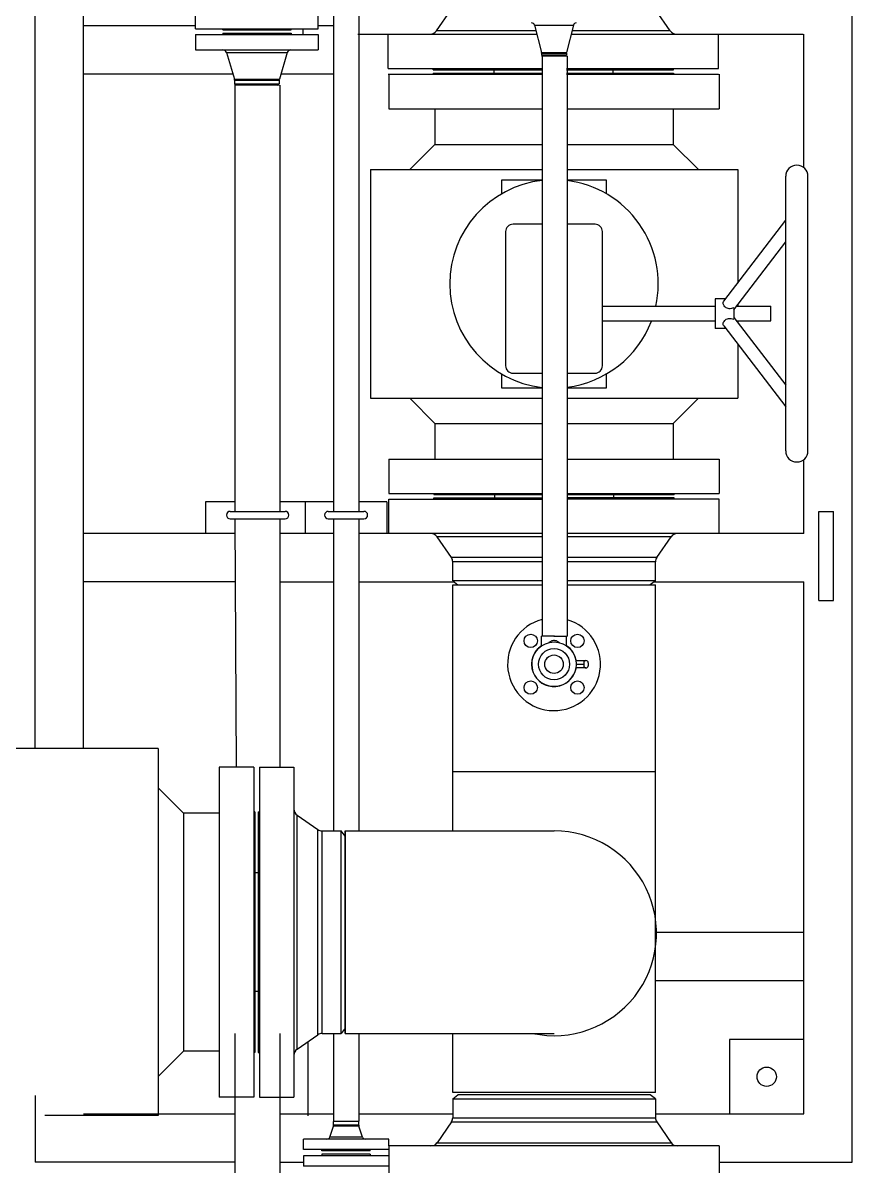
# Model space of a CAD drawing. Header units: millimetres. Extents: x 18255 to 228708, y -2217 to 146640.
# Drawn here: x 75012 to 76128, y 80738 to 82279 of the extents above; entities that cross this region are included whole.
import ezdxf

# ---------------------------------------------------------------- set-up
doc = ezdxf.new("R2010")
doc.units = ezdxf.units.MM
doc.layers.add('设备', color=8, linetype='Continuous')

msp = doc.modelspace()

# ---------------------------------------------------------------- linework, layer by layer
at = {"layer": '设备'}
for p, q in [((75028.3, 81300.8), (75028.3, 83587.7)), ((75093.3, 81300.8), (75093.3, 83587.7)), ((75430.1, 83221.4), (75430.1, 81959.2)), ((75463.8, 83185.3), (75463.8, 81959.2)), ((76128.3, 80743.7), (76128.3, 83098.8)), ((75568.4, 82267.8), (75587.7, 82295.8)), ((75883.5, 82267.8), (75864.2, 82295.8)), ((75244.2, 82270.8), (75244.2, 82291.7)), ((75409.2, 82270.8), (75409.2, 82291.7)), ((75092.3, 82275.2), (75225.8, 82275.2)), ((75225.8, 82275.2), (75244.2, 82275.2)), ((75244.2, 82270.8), (75409.2, 82270.8)), ((75244.2, 82263.1), (75409.2, 82263.1)), ((75244.2, 82263.1), (75244.2, 82242.2)), ((75280.7, 82269.2), (75280.7, 82270.8)), ((75280.7, 82269.2), (75372.7, 82269.2)), ((75280.7, 82264.7), (75372.7, 82264.7)), ((75280.7, 82264.7), (75280.7, 82263.1)), ((75372.7, 82269.2), (75372.7, 82270.8)), ((75372.7, 82264.7), (75372.7, 82263.1)), ((75388.8, 82270.8), (75388.8, 82263.1)), ((75409.2, 82275.2), (75429.1, 82275.2)), ((75409.2, 82263.1), (75409.2, 82242.2)), ((75462.8, 82263.5), (75503.4, 82263.5)), ((75503.4, 82263.5), (75703.6, 82263.5)), ((75503.4, 82217.1), (75503.4, 82263.5)), ((75702.5, 82267.8), (75568.4, 82267.8)), ((75700.5, 82275.7), (75753, 82275.7)), ((75700.5, 82275.7), (75709.8, 82238.9)), ((75753, 82275.7), (75743.7, 82238.9)), ((75749.9, 82263.5), (75948.4, 82263.5)), ((75883.5, 82267.8), (75751, 82267.8)), ((75948.4, 82263.5), (76062.3, 82263.5)), ((75948.4, 82217.1), (75948.4, 82263.5)), ((76063.3, 82083.6), (76063.3, 82263.5)), ((75244.2, 82242.2), (75409.2, 82242.2)), ((75285.8, 82238.6), (75367.7, 82238.6)), ((75285.8, 82238.6), (75296.4, 82202.9)), ((75367.7, 82238.6), (75357.1, 82202.9)), ((75709.8, 82238.9), (75743.7, 82238.9)), ((75709.9, 82237.9), (75709.8, 82238.9)), ((75709.9, 82237.9), (75743.6, 82237.9)), ((75709.9, 82237.9), (75709.9, 82235.7)), ((75709.9, 82235.7), (75743.6, 82235.7)), ((75711.9, 82234.2), (75709.9, 82235.7)), ((75709.9, 82234.2), (75743.6, 82234.2)), ((75710.9, 82234.2), (75710.9, 81452.5)), ((75741.6, 82234.2), (75743.6, 82235.7)), ((75743.6, 82237.9), (75743.7, 82238.9)), ((75743.6, 82237.9), (75743.6, 82235.7)), ((75744.6, 82234.2), (75744.6, 81452.5)), ((75503.4, 82217.1), (75709.9, 82217.1)), ((75563.9, 82215.5), (75563.9, 82217.1)), ((75743.6, 82217.1), (75948.4, 82217.1)), ((75887.9, 82215.5), (75887.9, 82217.1)), ((75092.3, 82210.2), (75225.8, 82210.2)), ((75225.8, 82210.2), (75294.2, 82210.2)), ((75296.4, 82202.9), (75357.1, 82202.9)), ((75296.6, 82201.5), (75356.9, 82201.5)), ((75296.6, 82201.5), (75296.6, 82196.4)), ((75356.9, 82201.5), (75356.9, 82196.4)), ((75359.3, 82210.2), (75415.8, 82210.2)), ((75415.8, 82210.2), (75429.1, 82210.2)), ((75503.4, 82209.4), (75709.9, 82209.4)), ((75504.4, 82209.4), (75504.4, 82163)), ((75563.9, 82215.5), (75709.9, 82215.5)), ((75563.9, 82211), (75709.9, 82211)), ((75563.9, 82211), (75563.9, 82209.4)), ((75645.9, 82215.5), (75645.9, 82211)), ((75743.6, 82215.5), (75887.9, 82215.5)), ((75743.6, 82211), (75887.9, 82211)), ((75743.6, 82209.4), (75948.4, 82209.4)), ((75805.9, 82215.5), (75805.9, 82211)), ((75887.9, 82211), (75887.9, 82209.4)), ((75949.4, 82209.4), (75949.4, 82163)), ((75296.6, 82196.4), (75356.9, 82196.4)), ((75298.7, 82194.7), (75296.6, 82196.4)), ((75356.9, 82194.7), (75296.6, 82194.7)), ((75297.6, 81959.2), (75297.6, 82194.7)), ((75354.7, 82194.7), (75356.9, 82196.4)), ((75357.9, 81959.2), (75357.9, 82194.7)), ((75504.4, 82163), (75710.9, 82163)), ((75566.4, 82163), (75566.4, 82115)), ((75744.6, 82163), (75949.4, 82163)), ((75887.4, 82163), (75887.4, 82115)), ((75566.4, 82115), (75532.5, 82081.1)), ((75566.4, 82115), (75710.9, 82115)), ((75744.6, 82115), (75887.4, 82115)), ((75887.4, 82115), (75921.4, 82081.1)), ((75479.7, 82081.1), (75710.9, 82081.1)), ((75479.7, 82081.1), (75479.7, 81772.9)), ((75744.6, 82081.1), (75974.2, 82081.1)), ((75974.2, 82081.1), (75974.2, 81928)), ((75656.7, 82067.4), (75710.9, 82067.4)), ((75656.7, 82048.2), (75656.7, 82067.4)), ((75744.6, 82067.4), (75797.1, 82067.4)), ((75797.1, 82067.4), (75797.1, 82048.2)), ((76038.9, 81702), (76038.9, 82072)), ((76068.9, 81702), (76068.9, 82072)), ((75710.9, 82007.4), (75671.7, 82007.4)), ((75782.1, 82007.4), (75744.6, 82007.4)), ((75955.5, 81903.6), (76038.9, 82012.7)), ((75661.7, 81997.4), (75661.7, 81816.6)), ((75792.1, 81816.6), (75792.1, 81997.4)), ((75968.9, 81892.1), (76038.9, 81983.7)), ((75297.6, 81620.5), (75297.6, 81959.2)), ((75357.9, 81620.5), (75357.9, 81959.2)), ((75430.1, 81959.2), (75430.1, 81620.5)), ((75463.8, 81959.2), (75463.8, 81620.5)), ((75792.1, 81897), (75943.9, 81897)), ((75958.1, 81907), (75943.9, 81907)), ((75943.9, 81907), (75943.9, 81867)), ((75968.9, 81894.7), (75968.9, 81879.3)), ((75972.6, 81897), (76018.9, 81897)), ((75974.2, 81899), (75974.2, 81897)), ((76018.9, 81877), (76018.9, 81897)), ((75968.9, 81881.9), (76038.9, 81790.3)), ((75792.1, 81877), (75943.9, 81877)), ((75958.1, 81867), (75943.9, 81867)), ((75955.5, 81870.4), (76038.9, 81761.3)), ((75972.6, 81877), (76018.9, 81877)), ((75974.2, 81877), (75974.2, 81875)), ((75974.2, 81846), (75974.2, 81772.9)), ((75656.7, 81786.6), (75656.7, 81805.8)), ((75671.7, 81806.6), (75710.9, 81806.6)), ((75744.6, 81806.6), (75782.1, 81806.6)), ((75797.1, 81805.8), (75797.1, 81786.6)), ((75710.9, 81786.6), (75656.7, 81786.6)), ((75797.1, 81786.6), (75744.6, 81786.6)), ((75479.7, 81772.9), (75710.9, 81772.9)), ((75532.5, 81772.9), (75566.4, 81739)), ((75744.6, 81772.9), (75974.2, 81772.9)), ((75921.4, 81772.9), (75887.4, 81739)), ((75566.4, 81739), (75710.9, 81739)), ((75566.4, 81739), (75566.4, 81691)), ((75744.6, 81739), (75887.4, 81739)), ((75887.4, 81739), (75887.4, 81691)), ((75504.4, 81691), (75710.9, 81691)), ((75504.4, 81691), (75504.4, 81644.6)), ((75744.6, 81691), (75949.4, 81691)), ((75949.4, 81691), (75949.4, 81644.6)), ((76063.3, 81590.5), (76063.3, 81690.4)), ((75297.6, 81633.5), (75257.7, 81633.5)), ((75257.7, 81633.5), (75257.7, 81590.5)), ((75430.1, 81633.5), (75357.9, 81633.5)), ((75391.9, 81633.5), (75391.9, 81590.5)), ((75501.9, 81633.5), (75463.8, 81633.5)), ((75501.9, 81633.5), (75501.9, 81590.5)), ((75504.4, 81644.6), (75710.9, 81644.6)), ((75504.4, 81636.9), (75710.9, 81636.9)), ((75504.4, 81590.5), (75504.4, 81636.9)), ((75564.9, 81644.6), (75564.9, 81643)), ((75564.9, 81643), (75710.9, 81643)), ((75564.9, 81638.5), (75710.9, 81638.5)), ((75564.9, 81636.9), (75564.9, 81638.5)), ((75646.9, 81643), (75646.9, 81638.5)), ((75744.6, 81644.6), (75949.4, 81644.6)), ((75744.6, 81643), (75888.9, 81643)), ((75888.9, 81638.5), (75744.6, 81638.5)), ((75949.4, 81636.9), (75744.6, 81636.9)), ((75806.9, 81643), (75806.9, 81638.5)), ((75888.9, 81644.6), (75888.9, 81643)), ((75888.9, 81636.9), (75888.9, 81638.5)), ((75949.4, 81590.5), (75949.4, 81636.9)), ((75290.7, 81620.5), (75364.7, 81620.5)), ((75422.9, 81620.5), (75470.9, 81620.5)), ((76083.3, 81620.5), (76103.3, 81620.5)), ((76083.3, 81500.5), (76083.3, 81620.5)), ((76103.3, 81500.5), (76103.3, 81620.5)), ((75290.7, 81610.5), (75364.7, 81610.5)), ((75299.2, 81276), (75297.6, 81610.5)), ((75357.9, 81276), (75357.9, 81610.5)), ((75422.9, 81610.5), (75470.9, 81610.5)), ((75430.1, 81610.5), (75430.1, 81190)), ((75463.8, 81610.5), (75463.8, 81190)), ((75257.7, 81590.5), (75093.3, 81590.5)), ((75296.7, 81590.5), (75257.7, 81590.5)), ((75430.1, 81590.5), (75357.9, 81590.5)), ((75710.9, 81590.5), (75463.8, 81590.5)), ((75710.9, 81586.2), (75569.4, 81586.2)), ((75588.7, 81558.2), (75569.4, 81586.2)), ((76063.3, 81590.5), (75744.6, 81590.5)), ((75884.5, 81586.2), (75744.6, 81586.2)), ((75865.2, 81558.2), (75884.5, 81586.2)), ((75710.9, 81558.2), (75588.7, 81558.2)), ((75865.2, 81558.2), (75744.6, 81558.2)), ((75710.9, 81552.5), (75590.4, 81552.5)), ((75590.4, 81526.9), (75590.4, 81552.5)), ((75863.4, 81552.5), (75744.6, 81552.5)), ((75863.4, 81526.9), (75863.4, 81552.5)), ((75297.6, 81525.5), (75093.3, 81525.5)), ((75357.9, 81525.5), (75430.1, 81525.5)), ((75463.8, 81525.5), (75592.2, 81525.5)), ((75710.9, 81526.9), (75590.4, 81526.9)), ((75590.4, 81526.9), (75597.4, 81521.5)), ((75863.4, 81526.9), (75744.6, 81526.9)), ((75863.4, 81526.9), (75856.4, 81521.5)), ((75861.6, 81525.5), (76063.3, 81525.5)), ((76063.3, 80808.7), (76063.3, 81525.5)), ((75590.4, 81521.5), (75710.9, 81521.5)), ((75590.4, 81190), (75590.4, 81521.5)), ((75744.6, 81521.5), (75863.4, 81521.5)), ((75863.4, 80837.5), (75863.4, 81521.5)), ((76083.3, 81500.5), (76103.3, 81500.5)), ((75727.4, 81452.5), (75710.1, 81452.5)), ((75710.1, 81439.2), (75710.1, 81452.5)), ((75726.6, 81452.5), (75744.6, 81452.5)), ((75743.8, 81439.2), (75743.8, 81452.5)), ((75756.5, 81419.5), (75769.9, 81419.5)), ((75766.9, 81416.5), (75766.9, 81412.5)), ((75772.9, 81416.5), (75772.9, 81412.5)), ((75769.9, 81409.5), (75756.5, 81409.5)), ((75756.9, 81414.5), (75766.9, 81414.5)), ((75194, 81300.8), (74885.9, 81300.8)), ((75194, 81300.8), (75194, 80917)), ((75276, 81276), (75276, 80917)), ((75322.4, 81276), (75276, 81276)), ((75322.4, 81276), (75322.4, 80917)), ((75330.1, 81276), (75330.1, 80917)), ((75330.1, 81276), (75376.5, 81276)), ((75376.5, 81276), (75376.5, 80917)), ((75863.4, 81269.5), (75590.4, 81269.5)), ((75228, 81214), (75194, 81247.9)), ((75324, 81215.5), (75322.4, 81215.5)), ((75324, 81215.5), (75324, 80973.5)), ((75328.5, 81215.5), (75328.5, 80973.5)), ((75328.5, 81215.5), (75330.1, 81215.5)), ((75228, 81214), (75228, 81033.1)), ((75276, 81214), (75228, 81214)), ((75380.8, 81025.6), (75380.8, 81211)), ((75380.8, 81211), (75408.8, 81191.8)), ((75408.8, 80917), (75408.8, 81191.8)), ((75414.5, 81024.4), (75414.5, 81190)), ((75414.5, 81190), (75440.1, 81190)), ((75440.1, 80917), (75440.1, 81190)), ((75445.5, 81183), (75440.1, 81190)), ((75445.5, 81190), (75726.9, 81190)), ((75445.5, 80917), (75445.5, 81190)), ((75445.5, 81190), (75445.5, 81026.5)), ((75328.5, 81133.5), (75324, 81133.5)), ((75863.4, 81053.5), (76063.3, 81053.5)), ((75194, 81033.1), (75194, 80806.3)), ((75228, 81033.1), (75228, 80893)), ((75276, 81033.1), (75276, 80831)), ((75322.4, 81033.1), (75322.4, 80831)), ((75324, 81033.1), (75324, 80891.5)), ((75328.5, 81033.1), (75328.5, 80891.5)), ((75330.1, 81033.1), (75330.1, 80831)), ((75376.5, 81026.7), (75376.5, 80831)), ((75380.8, 80896), (75380.8, 81025.6)), ((75414.5, 80917), (75414.5, 81024.4)), ((75445.5, 81026.5), (75445.5, 80917)), ((75408.8, 80915.2), (75408.8, 80987.4)), ((75440.1, 80917), (75440.1, 80991)), ((75863.4, 80988.5), (76063.3, 80988.5)), ((75328.5, 80973.5), (75324, 80973.5)), ((75445.5, 80924), (75440.1, 80917)), ((75297.6, 80660.5), (75297.6, 80917)), ((75357.9, 80660.5), (75357.9, 80917)), ((75380.8, 80896), (75408.8, 80915.2)), ((75414.5, 80917), (75440.1, 80917)), ((75430.1, 80917), (75430.1, 80798.7)), ((75445.5, 80917), (75726.9, 80917)), ((75463.8, 80917), (75463.8, 80798.7)), ((75590.4, 80837.5), (75590.4, 80917)), ((76063.3, 80908.7), (75963.3, 80908.7)), ((75963.3, 80908.7), (75963.3, 80808.7)), ((75228, 80893), (75194, 80859.1)), ((75276, 80893), (75228, 80893)), ((75395.9, 80806.2), (75395.9, 80906.3)), ((75324, 80891.5), (75322.4, 80891.5)), ((75328.5, 80891.5), (75330.1, 80891.5)), ((75028.3, 80833.5), (75028.3, 80743.7)), ((75322.4, 80831), (75276, 80831)), ((75330.1, 80831), (75376.5, 80831)), ((75863.4, 80837.5), (75590.4, 80837.5)), ((75590.4, 80829.1), (75597.4, 80834.5)), ((75856.4, 80834.5), (75597.4, 80834.5)), ((75863.4, 80829.1), (75856.4, 80834.5)), ((75590.4, 80829.1), (75863.4, 80829.1)), ((75590.4, 80829.1), (75590.4, 80803.5)), ((75863.4, 80829.1), (75863.4, 80803.5)), ((75194, 80806.3), (75041, 80806.3)), ((75093.3, 80808.7), (75297.6, 80808.7)), ((75357.9, 80808.7), (75430.1, 80808.7)), ((75463.8, 80808.7), (75590.4, 80808.7)), ((75590.4, 80803.5), (75863.4, 80803.5)), ((75863.4, 80808.7), (76063.3, 80808.7)), ((75424.9, 80777.4), (75429.9, 80792.1)), ((75464, 80792.1), (75429.9, 80792.1)), ((75430.1, 80798.7), (75463.8, 80798.7)), ((75430.3, 80798.4), (75430.1, 80798.2)), ((75463.8, 80798.2), (75430.1, 80798.2)), ((75430.1, 80793.4), (75430.1, 80798.2)), ((75463.8, 80793.4), (75430.1, 80793.4)), ((75463.6, 80798.4), (75463.8, 80798.2)), ((75463.8, 80793.4), (75463.8, 80798.2)), ((75469, 80777.4), (75464, 80792.1)), ((75588.7, 80797.8), (75569.4, 80769.8)), ((75588.7, 80797.8), (75865.2, 80797.8)), ((75865.2, 80797.8), (75884.5, 80769.8)), ((75504.4, 80774.7), (75389.4, 80774.7)), ((75389.4, 80760.7), (75389.4, 80774.7)), ((75469, 80777.4), (75424.9, 80777.4)), ((75504.4, 80765.5), (75504.4, 80774.7)), ((75569.4, 80769.8), (75884.5, 80769.8)), ((75504.4, 80760.7), (75389.4, 80760.7)), ((75414.4, 80758.7), (75414.4, 80760.7)), ((75479.4, 80758.7), (75414.4, 80758.7)), ((75479.4, 80754.2), (75414.4, 80754.2)), ((75414.4, 80754.2), (75414.4, 80752.2)), ((75479.4, 80758.7), (75479.4, 80760.7)), ((75479.4, 80754.2), (75479.4, 80752.2)), ((75949.4, 80765.5), (75504.4, 80765.5)), ((75504.4, 80765.5), (75504.4, 80719.1)), ((75949.4, 80765.5), (75949.4, 80719.1)), ((75183.7, 80743.7), (75028.3, 80743.7)), ((75297.6, 80743.7), (75093.3, 80743.7)), ((75357.9, 80743.7), (75389.4, 80743.7)), ((75504.4, 80752.2), (75389.4, 80752.2)), ((75389.4, 80752.2), (75389.4, 80738.2)), ((75504.4, 80738.2), (75389.4, 80738.2)), ((75949.4, 80743.7), (76128.3, 80743.7))]:
    msp.add_line(p, q, dxfattribs=at)
for centre, radius in [((75695.5, 81446), 9), ((75758.4, 81446), 9), ((75726.9, 81414.5), 30), ((75726.9, 81414.5), 21), ((75726.9, 81414.5), 12.5), ((75695.5, 81383), 9), ((75758.4, 81383), 9), ((76013.3, 80858.7), 13)]:
    msp.add_circle(centre, radius, dxfattribs=at)
for centre, radius, start, end in [((75696.6, 82274.7), 4, 14.1366, 90), ((75756.8, 82274.7), 4, 90, 165.8634), ((75560.2, 82273.5), 10, 270, 325.4845), ((75891.7, 82273.5), 10, 214.5155, 270), ((75281, 82237.2), 5, 16.5019, 90), ((75372.5, 82237.2), 5, 90, 163.4981), ((75291.6, 82201.5), 5, 0, 16.5019), ((75361.9, 82201.5), 5, 163.4981, 180), ((76053.9, 82072), 15, 0, 180), ((75726.9, 81927), 140.4, 96.6067, 263.3933), ((75726.9, 81927), 140.4, 347.6147, 82.739), ((75671.7, 81997.4), 10, 90, 180), ((75782.1, 81997.4), 10, 0, 90), ((75726.9, 81927), 140.4, 277.261, 339.0442), ((75671.7, 81816.6), 10, 180, 270), ((75782.1, 81816.6), 10, 270, 0), ((76053.9, 81702), 15, 180, 0), ((75290.7, 81615.5), 5, 90, 270), ((75364.7, 81615.5), 5, 270, 90), ((75422.9, 81615.5), 5, 90, 270), ((75470.9, 81615.5), 5, 270, 90), ((75561.2, 81580.5), 10, 34.5155, 90), ((75892.7, 81580.5), 10, 90, 145.4845), ((75580.4, 81552.5), 10, 0, 34.5155), ((75873.4, 81552.5), 10, 145.4845, 180), ((75726.9, 81414.5), 62.5, 104.9018, 73.5739), ((75726.9, 81414.5), 30.1, 124.1058, 350.4075), ((75726.9, 81414.5), 30.1, 9.5931, 55.8923), ((75769.9, 81416.5), 3, 0, 180), ((75769.9, 81412.5), 3, 180, 0), ((75386.5, 81219.3), 10, 180, 235.4845), ((75414.5, 81200), 10, 235.4845, 270), ((75726.9, 81052), 138, 257.8681, 90), ((75414.5, 80907), 10, 90, 124.5155), ((75386.5, 80887.7), 10, 124.5155, 180), ((75580.4, 80803.5), 10, 325.4845, 0), ((75873.4, 80803.5), 10, 180, 214.5155), ((75426.1, 80793.4), 4, 341.1364, 0), ((75467.8, 80793.4), 4, 180, 198.8636), ((75421.1, 80778.7), 4, 270, 341.1364), ((75472.8, 80778.7), 4, 198.8636, 270), ((75561.2, 80775.5), 10, 270, 325.4845), ((75892.7, 80775.5), 10, 214.5155, 270)]:
    msp.add_arc(centre, radius, start, end, dxfattribs=at)
for points, start_tangent, end_tangent in [([(75954.7, 81901.1), (75955.2, 81903.1), (75955.5, 81903.6)], (0, 1), (0.612311, 0.790617)), ([(75968.9, 81894.7), (75965.8, 81893.7), (75962.8, 81893.5), (75960.1, 81894.1), (75957.8, 81895.4), (75956.2, 81897.2), (75955.1, 81899.1), (75954.7, 81901.1)], (-0.90988, -0.414871), (0, 1)), ([(75954.7, 81872.9), (75955.2, 81875.2), (75956.7, 81877.5), (75958.9, 81879.3), (75961.8, 81880.4), (75965.3, 81880.4), (75968.9, 81879.3)], (0, 1), (0.90988, -0.414871)), ([(75955.5, 81870.4), (75955.1, 81871.1), (75954.7, 81872.9)], (-0.608852, 0.793284), (0, 1)), ([(75726.9, 81446.4), (75725.4, 81446.2), (75723.9, 81445.8), (75722.4, 81445.2), (75721, 81444.3), (75720.1, 81443.6)], (-1, -0.000064), (-0.767786, -0.640706)), ([(75733.7, 81443.6), (75732.8, 81444.4), (75731.5, 81445.2), (75730, 81445.8), (75728.4, 81446.2), (75726.9, 81446.4)], (-0.767618, 0.640907), (-1, 0.00007))]:
    msp.add_spline(points, degree=3, dxfattribs=dict(at, start_tangent=start_tangent, end_tangent=end_tangent))

doc.saveas('drawing.dxf')
